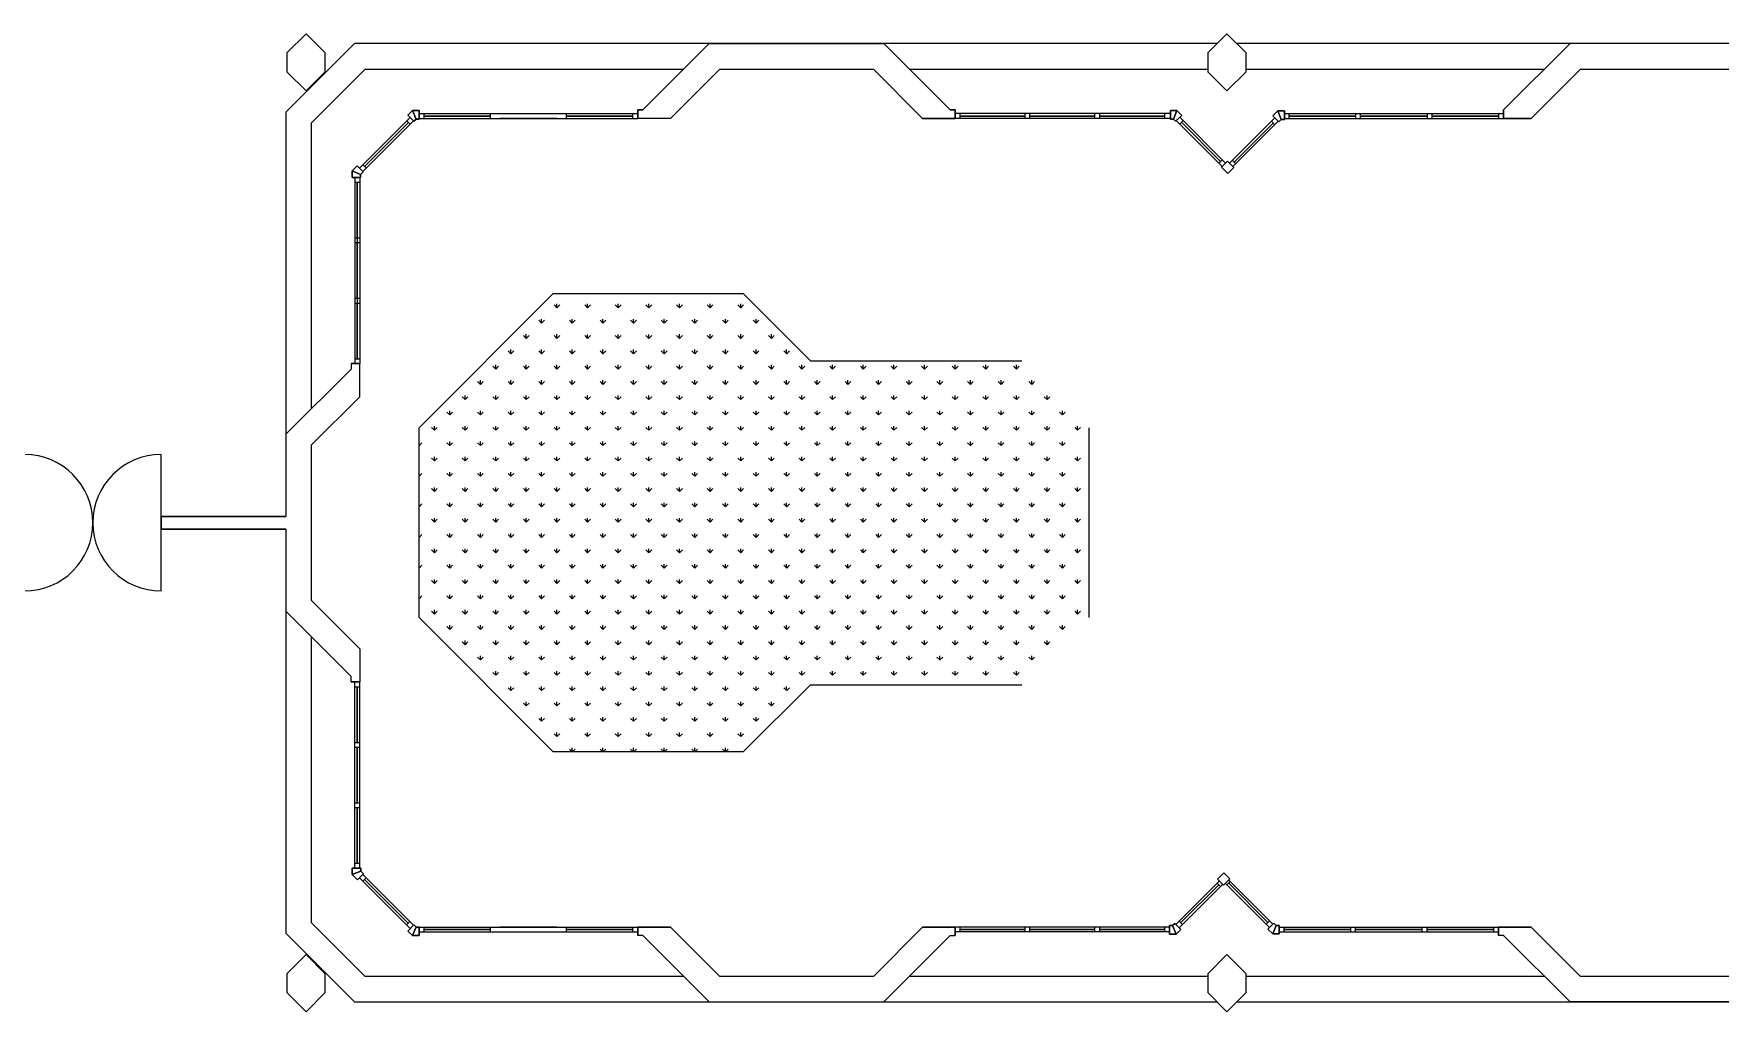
# Model space of a CAD drawing. Header units: millimetres. Extents: x -223503 to -221183, y 15861 to 17311.
# Drawn here: x -222551.37 to -222531.59, y 16069.89 to 16081.58 of the extents above; entities that cross this region are included whole.
import ezdxf

# ---------------------------------------------------------------- set-up
doc = ezdxf.new("R2010")
doc.units = ezdxf.units.MM
doc.linetypes.add('CACHE', pattern=[9.525, 6.35, -3.175])
for name, color, linetype in [('BA EQUIP MOBILIER', 8, 'Continuous'), ('BA FENETRE', 8, 'Continuous'), ('BA MURS', 8, 'Continuous'), ('BA MURS POUTRE', 8, 'CACHE'), ('BA PORTES', 8, 'Continuous')]:
    doc.layers.add(name, color=color, linetype=linetype)

# ---------------------------------------------------------------- blocks, each defined once
blk = doc.blocks.new('A$C2F2645E9')
at = {"layer": 'BA MURS'}
for p, q in [((0, 0.496), (0, 0.116)), ((0, 0.496), (0.995, 0.496)), ((0.995, 0.496), (0.995, 0.116)), ((0, 0.116), (0.392, 0.116)), ((0.592, 0.116), (0.995, 0.116))]:
    blk.add_line(p, q, dxfattribs=at)
blk.add_lwpolyline([(0.392, 0.116), (0.392, 0), (0.592, 0), (0.592, 0.116)], dxfattribs=at)
blk = doc.blocks.new('A$C617D50E7')
at = {"layer": 'BA FENETRE', "linetype": 'ByBlock', "lineweight": 25}
for p, q in [((0, 0), (0, 4.405)), ((0.056, 0), (0.056, 4.405)), ((0.056, 4.349), (0, 4.349)), ((0.056, 3.608), (0, 3.608)), ((0.056, 3.552), (0, 3.552)), ((0.056, 2.72), (0, 2.72)), ((0.056, 2.664), (0, 2.664)), ((0.056, 1.832), (0, 1.832)), ((0.056, 1.776), (0, 1.776)), ((0.056, 0.944), (0, 0.944)), ((0.056, 0.888), (0, 0.888)), ((0.056, 0.056), (0, 0.056))]:
    blk.add_line(p, q, dxfattribs=at)
for points in [[(0.028, 4.349), (0.028, 4.349), (0.028, 3.608), (0.028, 3.608)], [(0.028, 4.349), (0.028, 3.608), (0.028, 3.608), (0.028, 4.349)], [(0.028, 2.72), (0.028, 3.552), (0.028, 3.552), (0.028, 2.72)], [(0.028, 3.552), (0.028, 2.72), (0.028, 2.72), (0.028, 3.552)], [(0.028, 1.832), (0.028, 2.664), (0.028, 2.664), (0.028, 1.832)], [(0.028, 2.664), (0.028, 1.832), (0.028, 1.832), (0.028, 2.664)], [(0.028, 0.944), (0.028, 1.776), (0.028, 1.776), (0.028, 0.944)], [(0.028, 1.776), (0.028, 0.944), (0.028, 0.944), (0.028, 1.776)], [(0.028, 0.056), (0.028, 0.056), (0.028, 0.888), (0.028, 0.888)], [(0.028, 0.888), (0.028, 0.056), (0.028, 0.056), (0.028, 0.888)]]:
    blk.add_lwpolyline(points, close=True, dxfattribs=at)
blk = doc.blocks.new('A$C152152E4')
at = {"layer": 'BA FENETRE', "linetype": 'ByBlock', "lineweight": 25}
for p, q in [((0, 0), (0, 2.629)), ((0.056, 2.573), (0, 2.573)), ((0.056, 0), (0.056, 2.629)), ((0.056, 1.832), (0, 1.832)), ((0.056, 1.776), (0, 1.776)), ((0.056, 0.944), (0, 0.944)), ((0.056, 0.888), (0, 0.888)), ((0.056, 0.056), (0, 0.056)), ((0.056, 0), (0, 0))]:
    blk.add_line(p, q, dxfattribs=at)
for points in [[(0.028, 2.573), (0.028, 2.573), (0.028, 1.832), (0.028, 1.832)], [(0.028, 2.573), (0.028, 1.832), (0.028, 1.832), (0.028, 2.573)], [(0.028, 0.944), (0.028, 1.776), (0.028, 1.776), (0.028, 0.944)], [(0.028, 1.776), (0.028, 0.944), (0.028, 0.944), (0.028, 1.776)], [(0.028, 0.056), (0.028, 0.888), (0.028, 0.888), (0.028, 0.056)], [(0.028, 0.888), (0.028, 0.056), (0.028, 0.056), (0.028, 0.888)]]:
    blk.add_lwpolyline(points, close=True, dxfattribs=at)
blk = doc.blocks.new('A$C1C625496')
at = {"layer": 'BA FENETRE', "linetype": 'ByBlock', "lineweight": 25}
for p, q in [((0.995, 0.056), (5.4, 0.056)), ((0.995, 0), (5.4, 0)), ((1.051, 0), (1.051, 0.056)), ((1.792, 0), (1.792, 0.056)), ((1.848, 0), (1.848, 0.056)), ((2.68, 0), (2.68, 0.056)), ((2.736, 0), (2.736, 0.056)), ((3.568, 0), (3.568, 0.056)), ((3.624, 0), (3.624, 0.056)), ((4.456, 0), (4.456, 0.056)), ((4.512, 0), (4.512, 0.056)), ((5.344, 0), (5.344, 0.056)), ((6.395, 0.056), (10.8, 0.056)), ((6.395, 0), (10.8, 0)), ((6.451, 0), (6.451, 0.056)), ((7.283, 0), (7.283, 0.056)), ((7.339, 0), (7.339, 0.056)), ((8.171, 0), (8.171, 0.056)), ((8.227, 0), (8.227, 0.056)), ((9.059, 0), (9.059, 0.056)), ((9.115, 0), (9.115, 0.056)), ((9.947, 0), (9.947, 0.056)), ((10.003, 0), (10.003, 0.056)), ((10.744, 0), (10.744, 0.056)), ((11.795, 0.056), (14.515, 0.056)), ((11.795, 0), (14.459, 0)), ((11.851, 0), (11.851, 0.056)), ((12.683, 0), (12.683, 0.056)), ((12.739, 0), (12.739, 0.056)), ((13.571, 0), (13.571, 0.056)), ((13.627, 0), (13.627, 0.056)), ((14.459, 0), (14.459, 0.056)), ((14.515, 0), (14.515, 0.056))]:
    blk.add_line(p, q, dxfattribs=at)
for points in [[(1.051, 0.028), (1.051, 0.028), (1.792, 0.028), (1.792, 0.028)], [(1.792, 0.028), (1.051, 0.028), (1.051, 0.028), (1.792, 0.028)], [(1.848, 0.028), (2.68, 0.028), (2.68, 0.028), (1.848, 0.028)], [(2.68, 0.028), (1.848, 0.028), (1.848, 0.028), (2.68, 0.028)], [(2.736, 0.028), (3.568, 0.028), (3.568, 0.028), (2.736, 0.028)], [(3.568, 0.028), (2.736, 0.028), (2.736, 0.028), (3.568, 0.028)], [(3.624, 0.028), (4.456, 0.028), (4.456, 0.028), (3.624, 0.028)], [(4.456, 0.028), (3.624, 0.028), (3.624, 0.028), (4.456, 0.028)], [(5.344, 0.028), (5.344, 0.028), (4.512, 0.028), (4.512, 0.028)], [(5.344, 0.028), (4.512, 0.028), (4.512, 0.028), (5.344, 0.028)], [(6.451, 0.028), (6.451, 0.028), (7.283, 0.028), (7.283, 0.028)], [(7.283, 0.028), (6.451, 0.028), (6.451, 0.028), (7.283, 0.028)], [(7.339, 0.028), (8.171, 0.028), (8.171, 0.028), (7.339, 0.028)], [(8.171, 0.028), (7.339, 0.028), (7.339, 0.028), (8.171, 0.028)], [(8.227, 0.028), (9.059, 0.028), (9.059, 0.028), (8.227, 0.028)], [(9.059, 0.028), (8.227, 0.028), (8.227, 0.028), (9.059, 0.028)], [(9.115, 0.028), (9.947, 0.028), (9.947, 0.028), (9.115, 0.028)], [(9.947, 0.028), (9.115, 0.028), (9.115, 0.028), (9.947, 0.028)], [(10.744, 0.028), (10.744, 0.028), (10.003, 0.028), (10.003, 0.028)], [(10.744, 0.028), (10.003, 0.028), (10.003, 0.028), (10.744, 0.028)], [(11.851, 0.028), (11.851, 0.028), (12.683, 0.028), (12.683, 0.028)], [(12.683, 0.028), (11.851, 0.028), (11.851, 0.028), (12.683, 0.028)], [(12.739, 0.028), (13.571, 0.028), (13.571, 0.028), (12.739, 0.028)], [(13.571, 0.028), (12.739, 0.028), (12.739, 0.028), (13.571, 0.028)], [(13.627, 0.028), (14.459, 0.028), (14.459, 0.028), (13.627, 0.028)], [(14.459, 0.028), (13.627, 0.028), (13.627, 0.028), (14.459, 0.028)]]:
    blk.add_lwpolyline(points, close=True, dxfattribs=at)
at = {"layer": 'BA MURS'}
for p, q in [((15.269, 18.729), (14.889, 18.729)), ((15.269, 5.3), (14.889, 5.3)), ((14.889, 4.724), (15.269, 4.724)), ((15.269, 2.095), (14.889, 2.095)), ((14.515, 0), (14.515, 0.38))]:
    blk.add_line(p, q, dxfattribs=at)
at = {"xscale": -1}
for p, rotation in [((14.774, 13.329), 270), ((14.774, 7.929), 270), ((0, 0.496), 180), ((5.4, 0.496), 180), ((10.8, 0.496), 180)]:
    blk.add_blockref('A$C2F2645E9', p, dxfattribs=dict(at, rotation=rotation))
at = {"layer": 'BA MURS'}
for name, p in [('A$C617D50E7', (15.213, 14.324)), ('A$C617D50E7', (15.213, 8.924)), ('A$C152152E4', (15.213, 5.3)), ('A$C152152E4', (15.213, 2.095))]:
    blk.add_blockref(name, p, dxfattribs=at)

msp = doc.modelspace()

# ---------------------------------------------------------------- hatches: boundary and pattern name
at = {"layer": 'BA MURS'}
h = msp.add_hatch(dxfattribs=at)
h.set_pattern_fill('GRASS', color=256, scale=0.01, style=0)
h.set_pattern_definition([(90, (-222546.85325, 16073.15953), (-0.179605, 0.179605), [0.047625, -0.311585]), (45, (-222546.85325, 16073.15953), (-0.179605, 0.179605), [0.047625, -0.206375]), (135, (-222546.85325, 16073.15953), (-0.179605, -0.179605), [0.047625, -0.206375])])
h.paths.add_polyline_path([(-222538.999, 16076.96), (-222539.786, 16077.747), (-222542.265, 16077.747), (-222543.053, 16078.535), (-222545.279, 16078.535), (-222546.853, 16076.96), (-222546.853, 16074.734), (-222545.279, 16073.16), (-222543.053, 16073.16), (-222542.265, 16073.947), (-222539.786, 16073.947), (-222538.999, 16074.734)])

# ---------------------------------------------------------------- linework, layer by layer
at = {"layer": 'BA EQUIP MOBILIER', "linetype": 'ByBlock', "lineweight": 25}
msp.add_line((-222547.577, 16078.187), (-222547.577, 16079.387), dxfattribs=at)
at = {"layer": 'BA FENETRE', "linetype": 'ByBlock', "lineweight": 25}
for p, q in [((-222546.852, 16080.645), (-222544.289, 16080.645)), ((-222546.017, 16080.617), (-222546.796, 16080.617)), ((-222546.796, 16080.617), (-222546.017, 16080.617)), ((-222546.795, 16080.589), (-222546.795, 16080.645)), ((-222546.017, 16080.589), (-222546.017, 16080.645)), ((-222546.017, 16080.617), (-222546.017, 16080.617)), ((-222545.125, 16080.589), (-222545.125, 16080.645)), ((-222544.345, 16080.617), (-222545.125, 16080.617)), ((-222545.125, 16080.617), (-222545.125, 16080.617)), ((-222545.125, 16080.617), (-222544.345, 16080.617)), ((-222544.345, 16080.589), (-222544.345, 16080.645)), ((-222544.345, 16080.617), (-222544.345, 16080.617)), ((-222538.043, 16080.645), (-222540.565, 16080.645)), ((-222540.509, 16080.589), (-222540.509, 16080.645)), ((-222539.746, 16080.589), (-222539.746, 16080.645)), ((-222539.69, 16080.589), (-222539.69, 16080.645)), ((-222538.927, 16080.589), (-222538.927, 16080.645)), ((-222538.871, 16080.589), (-222538.871, 16080.645)), ((-222538.108, 16080.589), (-222538.108, 16080.645)), ((-222536.706, 16080.645), (-222534.134, 16080.645)), ((-222536.65, 16080.589), (-222536.65, 16080.645)), ((-222535.868, 16080.589), (-222535.868, 16080.645)), ((-222535.812, 16080.589), (-222535.812, 16080.645)), ((-222535.029, 16080.589), (-222535.029, 16080.645)), ((-222534.973, 16080.589), (-222534.973, 16080.645)), ((-222534.19, 16080.617), (-222534.973, 16080.617)), ((-222534.973, 16080.617), (-222534.973, 16080.617)), ((-222534.973, 16080.617), (-222534.19, 16080.617)), ((-222534.19, 16080.589), (-222534.19, 16080.645)), ((-222534.19, 16080.617), (-222534.19, 16080.617)), ((-222546.958, 16080.6), (-222547.551, 16080.007)), ((-222546.919, 16080.56), (-222547.512, 16079.967)), ((-222547.492, 16080.026), (-222546.978, 16080.54)), ((-222546.978, 16080.54), (-222547.492, 16080.026)), ((-222546.958, 16080.52), (-222546.998, 16080.56)), ((-222546.852, 16080.589), (-222544.289, 16080.589)), ((-222545.905, 16080.589), (-222545.905, 16080.589)), ((-222545.905, 16080.589), (-222545.237, 16080.589)), ((-222545.237, 16080.589), (-222545.905, 16080.589)), ((-222545.237, 16080.589), (-222545.905, 16080.589)), ((-222545.237, 16080.589), (-222545.905, 16080.589)), ((-222545.237, 16080.589), (-222545.237, 16080.589)), ((-222538.043, 16080.589), (-222540.565, 16080.589)), ((-222537.435, 16080.025), (-222537.973, 16080.563)), ((-222537.395, 16080.065), (-222537.933, 16080.603)), ((-222537.933, 16080.523), (-222537.893, 16080.563)), ((-222537.348, 16080.063), (-222536.817, 16080.595)), ((-222537.309, 16080.024), (-222536.778, 16080.555)), ((-222536.857, 16080.555), (-222536.817, 16080.515)), ((-222536.706, 16080.589), (-222534.134, 16080.589)), ((-222547.472, 16080.007), (-222547.512, 16080.046)), ((-222537.474, 16080.065), (-222537.435, 16080.104)), ((-222537.315, 16080.096), (-222537.276, 16080.057)), ((-222547.606, 16079.897), (-222547.606, 16077.714)), ((-222547.606, 16079.841), (-222547.55, 16079.841)), ((-222547.578, 16079.841), (-222547.578, 16079.188)), ((-222547.578, 16079.188), (-222547.578, 16079.841)), ((-222547.55, 16079.897), (-222547.55, 16077.714)), ((-222547.606, 16079.188), (-222547.55, 16079.188)), ((-222547.606, 16079.132), (-222547.55, 16079.132)), ((-222547.578, 16079.188), (-222547.578, 16079.188)), ((-222547.578, 16079.132), (-222547.578, 16078.479)), ((-222547.578, 16078.479), (-222547.578, 16079.132)), ((-222547.578, 16079.132), (-222547.578, 16079.132)), ((-222547.606, 16078.479), (-222547.55, 16078.479)), ((-222547.578, 16078.479), (-222547.578, 16078.479)), ((-222547.606, 16078.423), (-222547.55, 16078.423)), ((-222547.578, 16077.77), (-222547.578, 16078.423)), ((-222547.578, 16078.423), (-222547.578, 16078.423)), ((-222547.578, 16078.423), (-222547.578, 16077.77)), ((-222547.606, 16077.77), (-222547.55, 16077.77)), ((-222547.578, 16077.77), (-222547.578, 16077.77)), ((-222547.606, 16071.797), (-222547.606, 16073.98)), ((-222547.606, 16073.924), (-222547.55, 16073.924)), ((-222547.55, 16071.797), (-222547.55, 16073.98)), ((-222547.606, 16073.271), (-222547.55, 16073.271)), ((-222547.606, 16073.215), (-222547.55, 16073.215)), ((-222547.606, 16072.562), (-222547.55, 16072.562)), ((-222547.606, 16072.506), (-222547.55, 16072.506)), ((-222547.578, 16071.853), (-222547.578, 16072.506)), ((-222547.578, 16072.506), (-222547.578, 16072.506)), ((-222547.578, 16072.506), (-222547.578, 16071.853)), ((-222547.606, 16071.853), (-222547.55, 16071.853)), ((-222546.917, 16071.127), (-222547.514, 16071.723)), ((-222546.957, 16071.087), (-222547.553, 16071.684)), ((-222547.514, 16071.644), (-222547.474, 16071.684)), ((-222547.494, 16071.664), (-222546.98, 16071.15)), ((-222546.98, 16071.15), (-222547.494, 16071.664)), ((-222537.468, 16071.647), (-222537.979, 16071.137)), ((-222537.429, 16071.608), (-222537.939, 16071.097)), ((-222537.475, 16071.602), (-222537.92, 16071.157)), ((-222537.92, 16071.157), (-222537.475, 16071.602)), ((-222537.494, 16071.621), (-222537.455, 16071.582)), ((-222537.397, 16071.617), (-222536.881, 16071.101)), ((-222537.379, 16071.599), (-222537.34, 16071.639)), ((-222537.359, 16071.619), (-222536.901, 16071.16)), ((-222536.901, 16071.16), (-222537.359, 16071.619)), ((-222537.358, 16071.657), (-222536.841, 16071.14)), ((-222547, 16071.13), (-222546.96, 16071.17)), ((-222537.939, 16071.176), (-222537.9, 16071.137)), ((-222536.921, 16071.14), (-222536.881, 16071.18)), ((-222546.852, 16071.105), (-222544.289, 16071.105)), ((-222546.852, 16071.049), (-222544.289, 16071.049)), ((-222546.852, 16071.005), (-222546.852, 16071.005)), ((-222546.017, 16071.077), (-222546.796, 16071.077)), ((-222546.796, 16071.077), (-222546.017, 16071.077)), ((-222546.795, 16071.049), (-222546.795, 16071.105)), ((-222546.017, 16071.049), (-222546.017, 16071.105)), ((-222546.017, 16071.077), (-222546.017, 16071.077)), ((-222545.905, 16071.105), (-222545.905, 16071.105)), ((-222545.905, 16071.105), (-222545.237, 16071.105)), ((-222545.237, 16071.105), (-222545.905, 16071.105)), ((-222545.237, 16071.105), (-222545.905, 16071.105)), ((-222545.237, 16071.105), (-222545.905, 16071.105)), ((-222545.237, 16071.105), (-222545.237, 16071.105)), ((-222545.125, 16071.049), (-222545.125, 16071.105)), ((-222544.345, 16071.077), (-222545.125, 16071.077)), ((-222545.125, 16071.077), (-222545.125, 16071.077)), ((-222545.125, 16071.077), (-222544.345, 16071.077)), ((-222544.345, 16071.049), (-222544.345, 16071.105)), ((-222538.052, 16071.105), (-222540.565, 16071.105)), ((-222538.052, 16071.049), (-222540.565, 16071.049)), ((-222540.509, 16071.049), (-222540.509, 16071.105)), ((-222540.509, 16071.077), (-222539.746, 16071.077)), ((-222539.746, 16071.077), (-222540.509, 16071.077)), ((-222539.746, 16071.049), (-222539.746, 16071.105)), ((-222539.746, 16071.077), (-222539.746, 16071.077)), ((-222539.69, 16071.049), (-222539.69, 16071.105)), ((-222538.927, 16071.077), (-222539.69, 16071.077)), ((-222539.69, 16071.077), (-222539.69, 16071.077)), ((-222539.69, 16071.077), (-222538.927, 16071.077)), ((-222538.927, 16071.049), (-222538.927, 16071.105)), ((-222538.927, 16071.077), (-222538.927, 16071.077)), ((-222538.871, 16071.049), (-222538.871, 16071.105)), ((-222538.108, 16071.077), (-222538.871, 16071.077)), ((-222538.871, 16071.077), (-222538.871, 16071.077)), ((-222538.871, 16071.077), (-222538.108, 16071.077)), ((-222538.108, 16071.049), (-222538.108, 16071.105)), ((-222536.766, 16071.105), (-222534.193, 16071.105)), ((-222536.766, 16071.049), (-222534.193, 16071.049)), ((-222536.71, 16071.049), (-222536.71, 16071.105)), ((-222536.71, 16071.077), (-222535.927, 16071.077)), ((-222535.927, 16071.077), (-222536.71, 16071.077)), ((-222536.65, 16071.077), (-222536.65, 16071.077)), ((-222535.927, 16071.049), (-222535.927, 16071.105)), ((-222535.927, 16071.077), (-222535.927, 16071.077)), ((-222535.871, 16071.049), (-222535.871, 16071.105)), ((-222535.871, 16071.077), (-222535.871, 16071.077)), ((-222535.871, 16071.077), (-222535.088, 16071.077)), ((-222535.088, 16071.077), (-222535.871, 16071.077)), ((-222535.088, 16071.049), (-222535.088, 16071.105)), ((-222535.088, 16071.077), (-222535.088, 16071.077)), ((-222535.032, 16071.049), (-222535.032, 16071.105)), ((-222534.249, 16071.077), (-222535.032, 16071.077)), ((-222535.032, 16071.077), (-222535.032, 16071.077)), ((-222535.032, 16071.077), (-222534.249, 16071.077)), ((-222534.249, 16071.049), (-222534.249, 16071.105))]:
    msp.add_line(p, q, dxfattribs=at)
for points in [[(-222546.889, 16080.58), (-222546.93, 16080.68), (-222546.984, 16080.626), (-222546.914, 16080.555)], [(-222546.93, 16080.68), (-222546.889, 16080.58), (-222546.914, 16080.555), (-222546.984, 16080.626)], [(-222546.93, 16080.68), (-222546.93, 16080.68), (-222546.984, 16080.626), (-222546.984, 16080.626)], [(-222546.914, 16080.555), (-222546.914, 16080.555), (-222546.984, 16080.626), (-222546.984, 16080.626)], [(-222546.93, 16080.68), (-222546.889, 16080.58), (-222546.852, 16080.58), (-222546.852, 16080.68)], [(-222546.889, 16080.58), (-222546.93, 16080.68), (-222546.852, 16080.68), (-222546.852, 16080.58)], [(-222546.93, 16080.68), (-222546.93, 16080.68), (-222546.852, 16080.68), (-222546.852, 16080.68)], [(-222546.93, 16080.68), (-222546.889, 16080.58), (-222546.889, 16080.58), (-222546.93, 16080.68)], [(-222546.889, 16080.58), (-222546.93, 16080.68), (-222546.93, 16080.68), (-222546.889, 16080.58)], [(-222546.852, 16080.68), (-222546.852, 16080.68), (-222546.852, 16080.58), (-222546.852, 16080.58)], [(-222540.509, 16080.617), (-222540.509, 16080.617), (-222539.746, 16080.617), (-222539.746, 16080.617)], [(-222538.927, 16080.617), (-222538.927, 16080.617), (-222539.69, 16080.617), (-222539.69, 16080.617)], [(-222538.108, 16080.617), (-222538.108, 16080.617), (-222538.871, 16080.617), (-222538.871, 16080.617)], [(-222537.965, 16080.68), (-222538.006, 16080.58), (-222538.043, 16080.58), (-222538.043, 16080.68)], [(-222538.006, 16080.58), (-222537.965, 16080.68), (-222538.043, 16080.68), (-222538.043, 16080.58)], [(-222537.965, 16080.68), (-222537.965, 16080.68), (-222538.043, 16080.68), (-222538.043, 16080.68)], [(-222538.043, 16080.68), (-222538.043, 16080.68), (-222538.043, 16080.58), (-222538.043, 16080.58)], [(-222537.965, 16080.68), (-222538.006, 16080.58), (-222537.981, 16080.555), (-222537.91, 16080.625)], [(-222538.006, 16080.58), (-222537.965, 16080.68), (-222537.91, 16080.625), (-222537.981, 16080.555)], [(-222537.965, 16080.68), (-222538.006, 16080.58), (-222538.006, 16080.58), (-222537.965, 16080.68)], [(-222537.91, 16080.625), (-222537.91, 16080.625), (-222537.981, 16080.555), (-222537.981, 16080.555)], [(-222537.965, 16080.68), (-222537.965, 16080.68), (-222537.91, 16080.625), (-222537.91, 16080.625)], [(-222536.743, 16080.576), (-222536.784, 16080.676), (-222536.841, 16080.619), (-222536.771, 16080.548)], [(-222536.784, 16080.676), (-222536.743, 16080.576), (-222536.771, 16080.548), (-222536.841, 16080.619)], [(-222536.784, 16080.676), (-222536.784, 16080.676), (-222536.841, 16080.619), (-222536.841, 16080.619)], [(-222536.771, 16080.548), (-222536.771, 16080.548), (-222536.841, 16080.619), (-222536.841, 16080.619)], [(-222536.743, 16080.576), (-222536.784, 16080.676), (-222536.784, 16080.676), (-222536.743, 16080.576)], [(-222536.784, 16080.676), (-222536.743, 16080.576), (-222536.706, 16080.576), (-222536.706, 16080.676)], [(-222536.743, 16080.576), (-222536.784, 16080.676), (-222536.706, 16080.676), (-222536.706, 16080.576)], [(-222536.784, 16080.676), (-222536.743, 16080.576), (-222536.743, 16080.576), (-222536.784, 16080.676)], [(-222536.706, 16080.676), (-222536.706, 16080.676), (-222536.706, 16080.576), (-222536.706, 16080.576)], [(-222536.65, 16080.617), (-222536.65, 16080.617), (-222535.868, 16080.617), (-222535.868, 16080.617)], [(-222535.812, 16080.617), (-222535.812, 16080.617), (-222535.029, 16080.617), (-222535.029, 16080.617)], [(-222546.889, 16080.58), (-222546.889, 16080.58), (-222546.914, 16080.555), (-222546.914, 16080.555)], [(-222546.889, 16080.58), (-222546.889, 16080.58), (-222546.852, 16080.58), (-222546.852, 16080.58)], [(-222538.006, 16080.58), (-222538.006, 16080.58), (-222537.981, 16080.555), (-222537.981, 16080.555)], [(-222537.454, 16080.084), (-222537.454, 16080.084), (-222537.913, 16080.543), (-222537.913, 16080.543)], [(-222537.296, 16080.077), (-222537.296, 16080.077), (-222536.837, 16080.535), (-222536.837, 16080.535)], [(-222536.743, 16080.576), (-222536.743, 16080.576), (-222536.771, 16080.548), (-222536.771, 16080.548)], [(-222536.743, 16080.576), (-222536.743, 16080.576), (-222536.706, 16080.576), (-222536.706, 16080.576)], [(-222547.639, 16079.974), (-222547.539, 16079.933), (-222547.508, 16079.963), (-222547.579, 16080.034)], [(-222547.539, 16079.933), (-222547.639, 16079.974), (-222547.579, 16080.034), (-222547.508, 16079.963)], [(-222547.639, 16079.974), (-222547.639, 16079.974), (-222547.579, 16080.034), (-222547.579, 16080.034)], [(-222547.579, 16080.034), (-222547.579, 16080.034), (-222547.508, 16079.963), (-222547.508, 16079.963)], [(-222537.37, 16079.944), (-222537.299, 16080.014), (-222537.372, 16080.087), (-222537.443, 16080.017)], [(-222537.299, 16080.014), (-222537.37, 16079.944), (-222537.443, 16080.017), (-222537.372, 16080.087)], [(-222537.443, 16080.017), (-222537.443, 16080.017), (-222537.372, 16080.087), (-222537.372, 16080.087)], [(-222537.37, 16079.944), (-222537.37, 16079.944), (-222537.443, 16080.017), (-222537.443, 16080.017)], [(-222537.299, 16080.014), (-222537.299, 16080.014), (-222537.372, 16080.087), (-222537.372, 16080.087)], [(-222547.639, 16079.974), (-222547.539, 16079.933), (-222547.539, 16079.933), (-222547.639, 16079.974)], [(-222547.539, 16079.933), (-222547.639, 16079.974), (-222547.639, 16079.897), (-222547.539, 16079.897)], [(-222547.639, 16079.974), (-222547.539, 16079.933), (-222547.539, 16079.897), (-222547.639, 16079.897)], [(-222547.539, 16079.933), (-222547.639, 16079.974), (-222547.639, 16079.974), (-222547.539, 16079.933)], [(-222547.639, 16079.974), (-222547.639, 16079.974), (-222547.639, 16079.897), (-222547.639, 16079.897)], [(-222547.539, 16079.897), (-222547.539, 16079.897), (-222547.639, 16079.897), (-222547.639, 16079.897)], [(-222547.539, 16079.933), (-222547.539, 16079.933), (-222547.508, 16079.963), (-222547.508, 16079.963)], [(-222547.539, 16079.933), (-222547.539, 16079.933), (-222547.539, 16079.897), (-222547.539, 16079.897)], [(-222537.37, 16079.944), (-222537.299, 16080.014), (-222537.299, 16080.014), (-222537.37, 16079.944)], [(-222547.578, 16073.924), (-222547.578, 16073.924), (-222547.578, 16073.271), (-222547.578, 16073.271)], [(-222547.578, 16072.562), (-222547.578, 16073.215), (-222547.578, 16073.215), (-222547.578, 16072.562)], [(-222547.637, 16071.72), (-222547.537, 16071.761), (-222547.537, 16071.797), (-222547.637, 16071.797)], [(-222547.537, 16071.761), (-222547.637, 16071.72), (-222547.637, 16071.797), (-222547.537, 16071.797)], [(-222547.637, 16071.72), (-222547.637, 16071.72), (-222547.637, 16071.797), (-222547.637, 16071.797)], [(-222547.637, 16071.797), (-222547.637, 16071.797), (-222547.537, 16071.797), (-222547.537, 16071.797)], [(-222547.637, 16071.72), (-222547.537, 16071.761), (-222547.537, 16071.761), (-222547.637, 16071.72)], [(-222547.537, 16071.761), (-222547.637, 16071.72), (-222547.577, 16071.66), (-222547.506, 16071.731)], [(-222547.637, 16071.72), (-222547.537, 16071.761), (-222547.506, 16071.731), (-222547.577, 16071.66)], [(-222547.537, 16071.761), (-222547.637, 16071.72), (-222547.637, 16071.72), (-222547.537, 16071.761)], [(-222547.637, 16071.72), (-222547.637, 16071.72), (-222547.577, 16071.66), (-222547.577, 16071.66)], [(-222547.506, 16071.731), (-222547.506, 16071.731), (-222547.577, 16071.66), (-222547.577, 16071.66)], [(-222547.537, 16071.761), (-222547.537, 16071.761), (-222547.537, 16071.797), (-222547.537, 16071.797)], [(-222547.537, 16071.761), (-222547.537, 16071.761), (-222547.506, 16071.731), (-222547.506, 16071.731)], [(-222537.345, 16071.67), (-222537.415, 16071.741), (-222537.489, 16071.667), (-222537.418, 16071.597)], [(-222537.415, 16071.741), (-222537.345, 16071.67), (-222537.418, 16071.597), (-222537.489, 16071.667)], [(-222537.345, 16071.67), (-222537.415, 16071.741), (-222537.415, 16071.741), (-222537.345, 16071.67)], [(-222546.93, 16071.005), (-222546.889, 16071.105), (-222546.914, 16071.13), (-222546.984, 16071.059)], [(-222546.889, 16071.105), (-222546.93, 16071.005), (-222546.984, 16071.059), (-222546.914, 16071.13)], [(-222546.984, 16071.059), (-222546.984, 16071.059), (-222546.914, 16071.13), (-222546.914, 16071.13)], [(-222546.889, 16071.105), (-222546.889, 16071.105), (-222546.914, 16071.13), (-222546.914, 16071.13)], [(-222537.974, 16071.022), (-222538.016, 16071.122), (-222538.052, 16071.122), (-222538.052, 16071.022)], [(-222538.016, 16071.122), (-222537.974, 16071.022), (-222538.052, 16071.022), (-222538.052, 16071.122)], [(-222538.016, 16071.122), (-222538.016, 16071.122), (-222538.052, 16071.122), (-222538.052, 16071.122)], [(-222538.052, 16071.022), (-222538.052, 16071.022), (-222538.052, 16071.122), (-222538.052, 16071.122)], [(-222538.016, 16071.122), (-222537.974, 16071.022), (-222537.919, 16071.077), (-222537.99, 16071.148)], [(-222537.974, 16071.022), (-222538.016, 16071.122), (-222537.99, 16071.148), (-222537.919, 16071.077)], [(-222538.016, 16071.122), (-222538.016, 16071.122), (-222537.99, 16071.148), (-222537.99, 16071.148)], [(-222537.974, 16071.022), (-222538.016, 16071.122), (-222538.016, 16071.122), (-222537.974, 16071.022)], [(-222538.016, 16071.122), (-222537.974, 16071.022), (-222537.974, 16071.022), (-222538.016, 16071.122)], [(-222537.99, 16071.148), (-222537.99, 16071.148), (-222537.919, 16071.077), (-222537.919, 16071.077)], [(-222536.843, 16071.024), (-222536.802, 16071.124), (-222536.83, 16071.152), (-222536.901, 16071.081)], [(-222536.802, 16071.124), (-222536.843, 16071.024), (-222536.901, 16071.081), (-222536.83, 16071.152)], [(-222536.901, 16071.081), (-222536.901, 16071.081), (-222536.83, 16071.152), (-222536.83, 16071.152)], [(-222536.802, 16071.124), (-222536.843, 16071.024), (-222536.766, 16071.024), (-222536.766, 16071.124)], [(-222536.843, 16071.024), (-222536.802, 16071.124), (-222536.766, 16071.124), (-222536.766, 16071.024)], [(-222536.802, 16071.124), (-222536.843, 16071.024), (-222536.843, 16071.024), (-222536.802, 16071.124)], [(-222536.843, 16071.024), (-222536.802, 16071.124), (-222536.802, 16071.124), (-222536.843, 16071.024)], [(-222536.802, 16071.124), (-222536.802, 16071.124), (-222536.83, 16071.152), (-222536.83, 16071.152)], [(-222536.802, 16071.124), (-222536.802, 16071.124), (-222536.766, 16071.124), (-222536.766, 16071.124)], [(-222536.766, 16071.124), (-222536.766, 16071.124), (-222536.766, 16071.024), (-222536.766, 16071.024)], [(-222546.93, 16071.005), (-222546.93, 16071.005), (-222546.984, 16071.059), (-222546.984, 16071.059)], [(-222546.93, 16071.005), (-222546.889, 16071.105), (-222546.889, 16071.105), (-222546.93, 16071.005)], [(-222546.889, 16071.105), (-222546.93, 16071.005), (-222546.852, 16071.005), (-222546.852, 16071.105)], [(-222546.93, 16071.005), (-222546.889, 16071.105), (-222546.852, 16071.105), (-222546.852, 16071.005)], [(-222546.889, 16071.105), (-222546.93, 16071.005), (-222546.93, 16071.005), (-222546.889, 16071.105)], [(-222546.93, 16071.005), (-222546.93, 16071.005), (-222546.852, 16071.005), (-222546.852, 16071.005)], [(-222546.889, 16071.105), (-222546.889, 16071.105), (-222546.852, 16071.105), (-222546.852, 16071.105)], [(-222546.852, 16071.105), (-222546.852, 16071.105), (-222546.852, 16071.005), (-222546.852, 16071.005)], [(-222537.974, 16071.022), (-222537.974, 16071.022), (-222538.052, 16071.022), (-222538.052, 16071.022)], [(-222537.974, 16071.022), (-222537.974, 16071.022), (-222537.919, 16071.077), (-222537.919, 16071.077)], [(-222536.843, 16071.024), (-222536.843, 16071.024), (-222536.901, 16071.081), (-222536.901, 16071.081)], [(-222536.843, 16071.024), (-222536.843, 16071.024), (-222536.766, 16071.024), (-222536.766, 16071.024)]]:
    msp.add_lwpolyline(points, close=True, dxfattribs=at)
at = {"layer": 'BA MURS'}
for p, q in [((-222548.179, 16081.582), (-222548.404, 16081.357)), ((-222547.954, 16081.357), (-222548.179, 16081.582)), ((-222543.452, 16081.467), (-222544.23, 16080.689)), ((-222540.624, 16080.689), (-222541.402, 16081.467)), ((-222537.379, 16081.582), (-222537.604, 16081.357)), ((-222537.154, 16081.357), (-222537.379, 16081.582)), ((-222533.356, 16081.467), (-222534.134, 16080.689)), ((-222531.306, 16081.467), (-222533.356, 16081.467)), ((-222531.725, 16081.465), (-222531.723, 16081.467)), ((-222548.404, 16081.357), (-222548.404, 16081.137)), ((-222547.954, 16081.137), (-222547.954, 16081.357)), ((-222537.604, 16081.357), (-222537.604, 16081.137)), ((-222537.154, 16081.137), (-222537.154, 16081.357)), ((-222548.404, 16081.137), (-222548.179, 16080.912)), ((-222547.954, 16081.137), (-222548.179, 16080.912)), ((-222543.328, 16081.167), (-222543.906, 16080.589)), ((-222543.328, 16081.167), (-222541.526, 16081.167)), ((-222543.328, 16081.167), (-222541.526, 16081.167)), ((-222541.526, 16081.167), (-222540.949, 16080.589)), ((-222537.604, 16081.137), (-222537.379, 16080.912)), ((-222537.379, 16080.912), (-222537.154, 16081.137)), ((-222533.81, 16080.589), (-222533.232, 16081.167)), ((-222533.232, 16081.167), (-222531.43, 16081.167)), ((-222533.232, 16081.167), (-222531.43, 16081.167)), ((-222543.906, 16080.589), (-222544.289, 16080.589)), ((-222544.289, 16080.589), (-222544.289, 16080.589)), ((-222543.906, 16080.589), (-222543.906, 16080.589)), ((-222546.853, 16076.96), (-222545.279, 16078.535)), ((-222545.279, 16078.535), (-222543.053, 16078.535)), ((-222543.053, 16078.535), (-222542.265, 16077.747)), ((-222547.65, 16077.65), (-222548.415, 16076.884)), ((-222547.65, 16077.714), (-222547.65, 16077.65)), ((-222547.55, 16077.325), (-222547.55, 16077.714)), ((-222547.55, 16077.714), (-222547.55, 16077.714)), ((-222542.265, 16077.747), (-222539.786, 16077.747)), ((-222548.115, 16076.76), (-222547.55, 16077.325)), ((-222547.55, 16077.33), (-222547.55, 16077.33)), ((-222548.415, 16076.884), (-222548.415, 16075.922)), ((-222546.853, 16074.734), (-222546.853, 16076.96)), ((-222538.999, 16076.96), (-222538.999, 16074.734)), ((-222548.115, 16074.934), (-222548.115, 16076.76)), ((-222548.115, 16074.934), (-222548.115, 16076.76)), ((-222548.415, 16075.772), (-222548.415, 16074.81)), ((-222547.55, 16074.369), (-222548.115, 16074.934)), ((-222548.415, 16074.81), (-222547.65, 16074.045)), ((-222545.279, 16073.16), (-222546.853, 16074.734)), ((-222547.55, 16074.369), (-222547.55, 16073.98)), ((-222547.55, 16074.364), (-222547.55, 16074.364)), ((-222547.65, 16073.98), (-222547.65, 16074.045)), ((-222542.265, 16073.947), (-222543.053, 16073.16)), ((-222542.265, 16073.947), (-222539.786, 16073.947)), ((-222543.053, 16073.16), (-222545.279, 16073.16)), ((-222544.23, 16071.005), (-222544.289, 16071.005)), ((-222544.23, 16071.005), (-222543.452, 16070.227)), ((-222543.328, 16070.527), (-222543.906, 16071.105)), ((-222541.402, 16070.227), (-222540.624, 16071.005)), ((-222540.624, 16071.005), (-222540.565, 16071.005)), ((-222534.134, 16071.005), (-222534.193, 16071.005)), ((-222534.134, 16071.005), (-222533.356, 16070.227)), ((-222533.232, 16070.527), (-222533.81, 16071.105)), ((-222548.179, 16070.782), (-222548.404, 16070.557)), ((-222547.954, 16070.557), (-222548.179, 16070.782)), ((-222537.379, 16070.782), (-222537.604, 16070.557)), ((-222537.154, 16070.557), (-222537.379, 16070.782)), ((-222548.404, 16070.557), (-222548.404, 16070.337)), ((-222547.954, 16070.337), (-222547.954, 16070.557)), ((-222541.526, 16070.527), (-222543.328, 16070.527)), ((-222541.526, 16070.527), (-222543.328, 16070.527)), ((-222537.604, 16070.557), (-222537.604, 16070.337)), ((-222537.154, 16070.337), (-222537.154, 16070.557)), ((-222531.43, 16070.527), (-222533.232, 16070.527)), ((-222531.43, 16070.527), (-222533.232, 16070.527)), ((-222548.404, 16070.337), (-222548.179, 16070.112)), ((-222548.179, 16070.112), (-222547.954, 16070.337)), ((-222537.604, 16070.337), (-222537.379, 16070.112)), ((-222537.379, 16070.112), (-222537.154, 16070.337)), ((-222543.452, 16070.227), (-222541.402, 16070.227))]:
    msp.add_line(p, q, dxfattribs=at)
for points in [[(-222541.402, 16081.467), (-222541.402, 16081.467), (-222543.028, 16081.467), (-222543.452, 16081.467)], [(-222544.23, 16080.689), (-222544.23, 16080.689), (-222544.289, 16080.689), (-222544.289, 16080.689)], [(-222544.289, 16080.689), (-222544.289, 16080.689), (-222544.289, 16080.589), (-222544.289, 16080.589)], [(-222540.624, 16080.689), (-222540.624, 16080.689), (-222540.565, 16080.689), (-222540.565, 16080.689)], [(-222540.565, 16080.689), (-222540.565, 16080.689), (-222540.565, 16080.589), (-222540.565, 16080.589)], [(-222534.134, 16080.589), (-222534.134, 16080.589), (-222534.134, 16080.689), (-222534.134, 16080.689)], [(-222540.949, 16080.589), (-222540.949, 16080.589), (-222540.565, 16080.589), (-222540.565, 16080.589)], [(-222533.81, 16080.589), (-222533.81, 16080.589), (-222534.134, 16080.589), (-222534.134, 16080.589)], [(-222547.65, 16077.714), (-222547.65, 16077.714), (-222547.55, 16077.714), (-222547.55, 16077.714)], [(-222548.415, 16075.922), (-222548.415, 16075.922), (-222549.879, 16075.922)], [(-222549.879, 16075.922), (-222548.415, 16075.922), (-222549.879, 16075.922)], [(-222549.879, 16075.772), (-222549.879, 16075.772), (-222549.879, 16075.922), (-222549.879, 16075.922)], [(-222548.415, 16075.772), (-222549.879, 16075.772), (-222548.415, 16075.772)], [(-222548.415, 16075.772), (-222549.879, 16075.772), (-222549.879, 16075.772)], [(-222547.65, 16073.98), (-222547.65, 16073.98), (-222547.55, 16073.98), (-222547.55, 16073.98)], [(-222543.906, 16071.105), (-222543.906, 16071.105), (-222544.289, 16071.105), (-222544.289, 16071.105)], [(-222544.289, 16071.105), (-222544.289, 16071.105), (-222544.289, 16071.005), (-222544.289, 16071.005)], [(-222540.949, 16071.105), (-222540.949, 16071.105), (-222541.526, 16070.527), (-222541.526, 16070.527)], [(-222540.949, 16071.105), (-222540.949, 16071.105), (-222540.565, 16071.105), (-222540.565, 16071.105)], [(-222540.565, 16071.105), (-222540.565, 16071.105), (-222540.565, 16071.005), (-222540.565, 16071.005)], [(-222533.81, 16071.105), (-222533.81, 16071.105), (-222534.193, 16071.105), (-222534.193, 16071.105)], [(-222534.193, 16071.105), (-222534.193, 16071.105), (-222534.193, 16071.005), (-222534.193, 16071.005)], [(-222533.356, 16070.227), (-222533.356, 16070.227), (-222532.932, 16070.227), (-222532.932, 16070.227)], [(-222532.932, 16070.227), (-222532.932, 16070.227), (-222531.306, 16070.227), (-222531.306, 16070.227)]]:
    msp.add_lwpolyline(points, close=True, dxfattribs=at)
at = {"layer": 'BA MURS POUTRE', "linetype": 'Continuous', "lineweight": 0}
for p, q in [((-222547.61, 16081.467), (-222548.415, 16080.662)), ((-222537.494, 16081.467), (-222547.61, 16081.467)), ((-222527.149, 16081.467), (-222537.264, 16081.467)), ((-222548.115, 16080.538), (-222547.485, 16081.167)), ((-222547.485, 16081.167), (-222543.752, 16081.167)), ((-222541.102, 16081.167), (-222537.604, 16081.167)), ((-222537.154, 16081.167), (-222533.656, 16081.167)), ((-222548.415, 16080.662), (-222548.415, 16075.922)), ((-222548.115, 16077.184), (-222548.115, 16080.538)), ((-222548.415, 16075.772), (-222548.415, 16071.032)), ((-222548.115, 16071.156), (-222548.115, 16074.51)), ((-222547.485, 16070.527), (-222548.115, 16071.156)), ((-222548.415, 16071.032), (-222547.61, 16070.227)), ((-222543.752, 16070.527), (-222547.485, 16070.527)), ((-222537.604, 16070.527), (-222541.102, 16070.527)), ((-222533.656, 16070.527), (-222537.154, 16070.527)), ((-222547.61, 16070.227), (-222537.494, 16070.227)), ((-222537.264, 16070.227), (-222527.149, 16070.227))]:
    msp.add_line(p, q, dxfattribs=at)
at = {"layer": 'BA PORTES', "lineweight": 25}
for p, q in [((-222549.879, 16075.847), (-222549.879, 16076.647)), ((-222549.879, 16075.047), (-222549.879, 16075.847))]:
    msp.add_line(p, q, dxfattribs=at)
for centre, start, end in [((-222551.479, 16075.847), 270, 90), ((-222549.879, 16075.847), 90, 270)]:
    msp.add_arc(centre, 0.8, start, end, dxfattribs=at)

# ---------------------------------------------------------------- block references
at = {"layer": 'BA MURS'}
msp.add_blockref('A$C1C625496', (-222532.472, 16062.026), dxfattribs=at)

doc.saveas('drawing.dxf')
